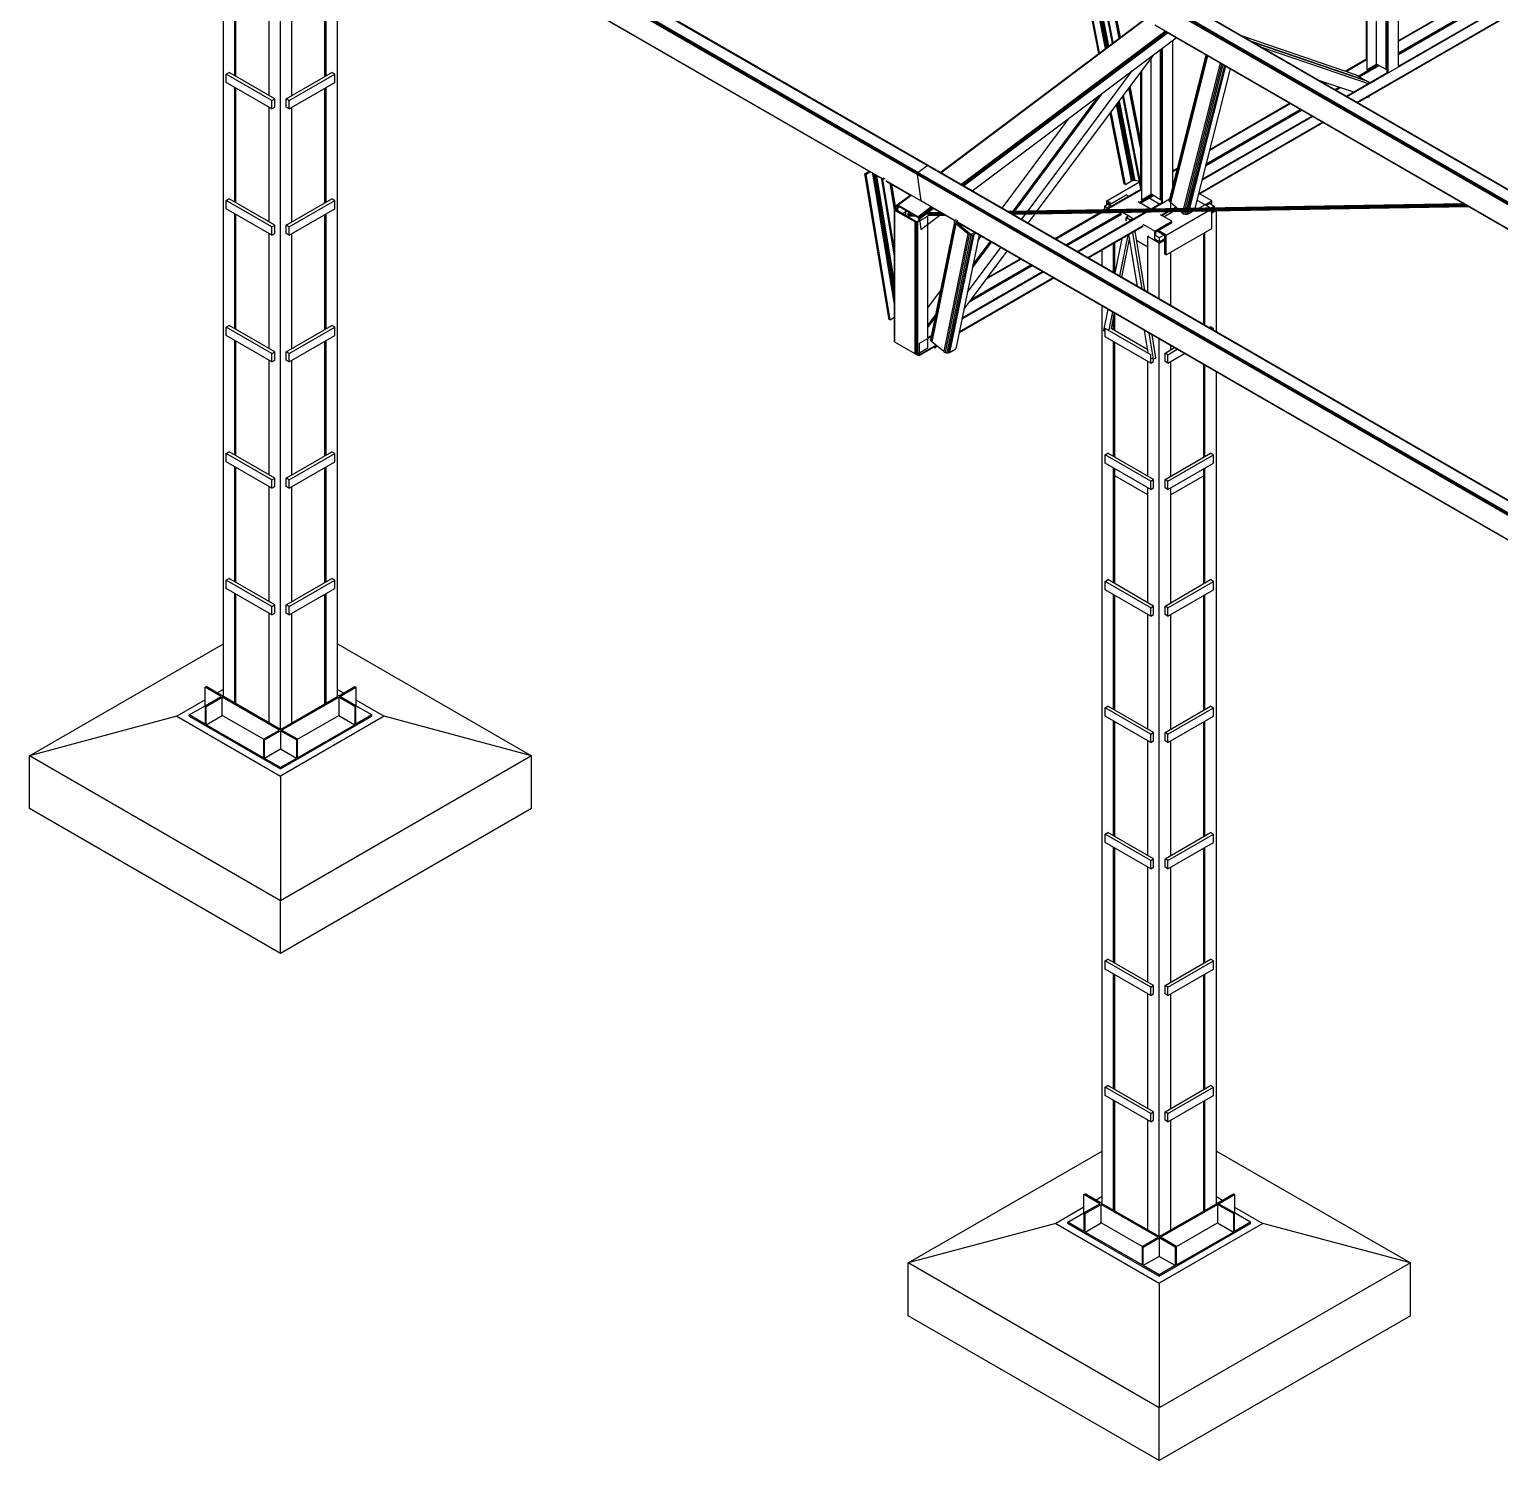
# Model space of a CAD drawing. Header units: millimetres. Extents: x 357 to 945, y 547 to 720.
# Drawn here: x 578.736 to 583.29, y 653.432 to 657.867 of the extents above; entities that cross this region are included whole.
import ezdxf

# ---------------------------------------------------------------- set-up
doc = ezdxf.new("R2010")
doc.units = ezdxf.units.MM
doc.layers.add('PLANTA-VIS', color=7, linetype='Continuous')

msp = doc.modelspace()

# ---------------------------------------------------------------- linework, layer by layer
at = {"layer": 'PLANTA-VIS', "extrusion": (6.79673e-13, 0.816497, 0.57735)}
for p, q in [((581.48573, 657.41772), (578.76337, 658.98948)), ((581.48579, 657.41935), (578.76343, 658.99111)), ((581.48638, 657.42114), (578.76402, 658.99289)), ((581.4874, 657.42279), (578.76503, 658.99455)), ((581.4887, 657.42408), (578.76634, 658.99584)), ((581.51667, 657.44508), (578.79431, 659.01683)), ((581.51804, 657.44579), (578.79568, 659.01755)), ((581.51929, 657.44584), (578.79693, 659.0176)), ((581.3787, 657.40401), (578.88937, 658.84123)), ((581.37786, 657.40353), (578.88956, 658.84016)), ((581.37777, 657.40348), (578.89027, 658.83964)), ((579.33709, 655.79975), (579.33709, 658.58167)), ((579.51387, 655.69769), (579.51387, 658.47961)), ((579.69064, 655.79975), (579.69064, 658.37754)), ((582.97678, 657.7531), (582.97678, 658.35688)), ((582.90961, 657.75914), (582.90961, 658.30646)), ((582.9386, 657.7424), (582.9386, 658.32822)), ((582.94143, 657.74403), (582.94143, 658.33034)), ((582.94213, 657.73351), (582.94213, 658.33087)), ((582.94496, 657.73473), (582.94496, 658.333)), ((582.87779, 657.77352), (582.87779, 658.28258)), ((582.88061, 657.7424), (582.88061, 658.2847)), ((582.81782, 657.65929), (583.66474, 658.14826)), ((582.84894, 657.64133), (583.68317, 658.12297)), ((582.85024, 657.64057), (583.68417, 658.12205)), ((582.8507, 657.64031), (583.68453, 658.12172)), ((582.97678, 657.75351), (583.64288, 658.13808)), ((582.97678, 657.83271), (583.50402, 658.13711)), ((582.97678, 657.83026), (583.50636, 658.13601)), ((582.97678, 657.79434), (583.54062, 658.11987)), ((582.97678, 657.79321), (583.5417, 658.11937)), ((582.97678, 657.79188), (583.54297, 658.11877)), ((582.97678, 657.79056), (583.54423, 658.11817)), ((582.97678, 657.78944), (583.5453, 658.11767)), ((579.37245, 657.72336), (579.37245, 658.07898)), ((579.37598, 657.72132), (579.37598, 658.07694)), ((579.65175, 657.72132), (579.65175, 658.07694)), ((579.65529, 657.72336), (579.65529, 658.07898)), ((579.47851, 657.66212), (579.47851, 658.01775)), ((579.54922, 657.66212), (579.54922, 658.01775)), ((582.04848, 657.79222), (582.00787, 657.99964)), ((582.0513, 657.79434), (582.01129, 657.99868)), ((582.06982, 657.80824), (582.03475, 657.98739)), ((582.07228, 657.81008), (582.03792, 657.98556)), ((582.07503, 657.81215), (582.04148, 657.9835)), ((582.07769, 657.81415), (582.04492, 657.98151)), ((582.07983, 657.81575), (582.04769, 657.97991)), ((582.0908, 657.82398), (582.05925, 657.98509)), ((582.09362, 657.8261), (582.06268, 657.98413)), ((585.70679, 655.98905), (582.24197, 657.98947)), ((585.70817, 655.98978), (582.24335, 657.99019)), ((585.70942, 655.98982), (582.2446, 657.99024)), ((582.11215, 657.84001), (582.08948, 657.95579)), ((582.11501, 657.84216), (582.09318, 657.95365)), ((582.11631, 657.84314), (582.09487, 657.95268)), ((585.67586, 655.96168), (582.21103, 657.9621)), ((585.67592, 655.96331), (582.2111, 657.96373)), ((585.67651, 655.96509), (582.21168, 657.96551)), ((585.67753, 655.96675), (582.2127, 657.96717)), ((585.67883, 655.96804), (582.214, 657.96846)), ((581.55755, 657.42375), (582.18951, 657.89808)), ((581.55812, 657.42342), (582.19026, 657.89788)), ((581.55946, 657.42265), (582.19178, 657.89724)), ((581.62169, 657.38672), (582.254, 657.86131)), ((581.62359, 657.38562), (582.25573, 657.86008)), ((581.62578, 657.38436), (582.25774, 657.85868)), ((581.6279, 657.38313), (582.25984, 657.85743)), ((581.62966, 657.38212), (582.26159, 657.85642)), ((581.65702, 657.36632), (582.28895, 657.84062)), ((584.69862, 656.45046), (582.22262, 657.87998)), ((584.69779, 656.44998), (582.25621, 657.85962)), ((584.6977, 656.44993), (582.25846, 657.85823)), ((582.49259, 657.84706), (582.84335, 657.72722)), ((582.24033, 657.33925), (582.24033, 657.80413)), ((582.24316, 657.34089), (582.24316, 657.80625)), ((582.24387, 657.33036), (582.24387, 657.80678)), ((582.24669, 657.33159), (582.24669, 657.80891)), ((582.27851, 657.38342), (582.27851, 657.83279)), ((582.52087, 657.83073), (582.87163, 657.71089)), ((582.5244, 657.82869), (582.87517, 657.70885)), ((582.55269, 657.81236), (582.88315, 657.69946)), ((582.94143, 657.8123), (582.94213, 657.81271)), ((582.94143, 657.80985), (582.94213, 657.81026)), ((581.85912, 657.30542), (582.21887, 657.78802)), ((582.21134, 657.35599), (582.21134, 657.77792)), ((582.38076, 657.78762), (582.26693, 657.33764)), ((582.38236, 657.78669), (582.26783, 657.33398)), ((582.38547, 657.7849), (582.27054, 657.3306)), ((582.42487, 657.76215), (582.31123, 657.31292)), ((582.42902, 657.75975), (582.31601, 657.313)), ((582.43358, 657.75712), (582.32125, 657.31309)), ((582.43786, 657.75465), (582.32618, 657.31317)), ((582.44121, 657.75272), (582.33003, 657.31323)), ((582.81239, 657.7378), (582.87779, 657.77556)), ((582.81505, 657.73689), (582.87814, 657.77331)), ((582.85194, 657.72226), (582.91271, 657.75735)), ((582.85292, 657.7217), (582.91369, 657.75678)), ((582.85407, 657.72103), (582.91484, 657.75612)), ((582.85522, 657.72037), (582.91598, 657.75545)), ((582.85618, 657.71981), (582.91695, 657.7549)), ((582.88061, 657.7424), (582.90961, 657.75914)), ((582.9386, 657.7424), (582.90961, 657.75914)), ((582.94143, 657.77392), (582.94213, 657.77433)), ((582.94143, 657.7728), (582.94213, 657.77321)), ((582.94143, 657.77147), (582.94213, 657.77187)), ((582.94143, 657.77014), (582.94213, 657.77055)), ((582.94143, 657.76903), (582.94213, 657.76943)), ((579.34575, 657.7284), (579.35473, 657.73359)), ((579.48717, 657.64675), (579.34575, 657.7284)), ((579.34575, 657.70248), (579.34575, 657.7284)), ((579.49615, 657.65194), (579.35473, 657.73359)), ((579.53158, 657.65194), (579.673, 657.73359)), ((579.54056, 657.64675), (579.68198, 657.7284)), ((579.68198, 657.7284), (579.673, 657.73359)), ((579.68198, 657.70248), (579.68198, 657.7284)), ((581.82955, 657.30493), (582.15258, 657.73827)), ((582.17952, 657.37037), (582.17952, 657.73524)), ((582.18235, 657.33925), (582.18235, 657.73903)), ((582.45544, 657.7445), (582.3464, 657.31351)), ((582.72976, 657.71013), (582.83775, 657.67324)), ((582.8157, 657.66051), (582.94461, 657.73494)), ((582.87163, 657.71089), (582.84335, 657.72722)), ((582.87128, 657.71018), (582.87163, 657.71089)), ((582.8873, 657.70185), (582.87517, 657.70885)), ((582.88061, 657.7424), (582.87814, 657.74383)), ((582.9386, 657.7424), (582.94143, 657.74403)), ((579.48717, 657.62083), (579.34575, 657.70248)), ((579.37245, 657.33144), (579.37245, 657.68707)), ((579.37598, 657.3294), (579.37598, 657.68502)), ((579.54056, 657.62083), (579.68198, 657.70248)), ((579.65175, 657.3294), (579.65175, 657.68502)), ((579.65529, 657.33144), (579.65529, 657.68707)), ((581.78347, 657.30417), (582.04926, 657.66072)), ((581.78643, 657.30422), (582.0559, 657.6657)), ((581.78859, 657.30425), (582.06074, 657.66934)), ((582.17911, 657.37293), (582.12301, 657.65944)), ((582.17952, 657.38738), (582.12558, 657.66288)), ((582.17952, 657.49592), (582.14241, 657.68546)), ((582.17952, 657.51266), (582.14501, 657.68894)), ((582.17952, 657.52031), (582.14619, 657.69053)), ((582.74711, 657.70011), (582.75156, 657.70268)), ((582.74923, 657.69889), (582.75423, 657.70177)), ((582.78035, 657.68093), (582.79332, 657.68842)), ((582.78132, 657.68036), (582.79455, 657.688)), ((582.78248, 657.6797), (582.796, 657.6875)), ((582.78362, 657.67903), (582.79744, 657.68701)), ((582.78459, 657.67848), (582.79865, 657.68659)), ((582.88172, 657.65822), (582.88585, 657.65681)), ((582.88585, 657.65681), (582.88846, 657.66211)), ((579.47851, 657.2702), (579.47851, 657.62583)), ((579.48717, 657.64675), (579.49615, 657.65194)), ((579.48717, 657.62083), (579.48717, 657.64675)), ((579.48717, 657.62083), (579.49615, 657.62601)), ((579.49615, 657.62601), (579.49615, 657.65194)), ((579.54056, 657.64675), (579.53158, 657.65194)), ((579.53158, 657.62601), (579.53158, 657.65194)), ((579.54056, 657.62083), (579.53158, 657.62601)), ((579.54056, 657.62083), (579.54056, 657.64675)), ((579.54922, 657.2702), (579.54922, 657.62583)), ((582.15024, 657.39753), (582.10396, 657.63388)), ((582.15283, 657.39867), (582.10619, 657.63687)), ((582.15584, 657.39938), (582.10869, 657.64022)), ((582.15886, 657.39959), (582.11111, 657.64347)), ((582.16137, 657.39924), (582.11305, 657.64607)), ((582.37958, 657.44464), (582.67719, 657.61647)), ((582.37991, 657.44595), (582.67623, 657.61703)), ((582.3803, 657.4475), (582.67508, 657.61769)), ((582.3807, 657.44906), (582.67393, 657.61836)), ((582.38103, 657.45038), (582.67295, 657.61892)), ((582.39167, 657.49245), (582.64184, 657.63688)), ((582.3924, 657.49532), (582.63972, 657.63811)), ((581.74953, 657.31291), (581.95742, 657.59179)), ((582.12772, 657.38747), (582.08457, 657.60787)), ((582.13115, 657.38651), (582.08713, 657.6113)), ((582.35696, 657.35525), (582.7433, 657.5783)), ((582.35712, 657.35587), (582.74284, 657.57857)), ((582.35757, 657.35763), (582.74154, 657.57932)), ((582.36821, 657.3997), (582.71043, 657.59728)), ((582.36893, 657.40257), (582.70831, 657.59851)), ((581.4887, 657.42408), (581.51667, 657.44508)), ((581.4887, 657.42408), (581.51667, 657.44508)), ((581.51667, 657.44508), (581.51804, 657.44579)), ((581.51667, 657.44508), (581.51804, 657.44579)), ((584.98149, 655.44466), (581.51667, 657.44508)), ((581.51804, 657.44579), (581.51929, 657.44584)), ((581.51804, 657.44579), (581.51929, 657.44584)), ((584.98286, 655.44538), (581.51804, 657.44579)), ((584.98412, 655.44542), (581.51929, 657.44584)), ((582.27851, 657.42957), (582.29218, 657.43746)), ((582.27851, 657.42712), (582.29146, 657.43459)), ((581.32434, 657.41987), (581.33686, 657.4271)), ((581.32779, 657.41872), (581.32434, 657.41987)), ((581.39913, 656.96844), (581.32434, 657.41987)), ((581.32779, 657.41872), (581.33958, 657.42553)), ((581.40259, 656.96729), (581.32779, 657.41872)), ((581.41571, 657.01438), (581.34843, 657.42042)), ((581.41571, 657.03114), (581.3515, 657.41865)), ((581.41571, 657.05011), (581.35498, 657.41664)), ((581.41571, 657.06849), (581.35835, 657.4147)), ((581.41571, 657.08335), (581.36107, 657.41312)), ((581.37622, 657.40259), (581.38401, 657.40708)), ((581.37968, 657.40144), (581.37622, 657.40259)), ((581.41571, 657.16428), (581.37622, 657.40259)), ((581.37968, 657.40144), (581.38735, 657.40587)), ((581.41571, 657.184), (581.37968, 657.40144)), ((581.49726, 657.33556), (581.38988, 657.39756)), ((581.46461, 657.35345), (581.39062, 657.39617)), ((581.46412, 657.35363), (581.39176, 657.3954)), ((581.41588, 657.30924), (581.40264, 657.38912)), ((581.41865, 657.31189), (581.40619, 657.38707)), ((581.41995, 657.31264), (581.40777, 657.38616)), ((581.48573, 657.41772), (581.48579, 657.41935)), ((581.48573, 657.41772), (581.48579, 657.41935)), ((584.95055, 655.41731), (581.48573, 657.41772)), ((581.48573, 657.41772), (581.49726, 657.33556)), ((581.48573, 657.41772), (581.49726, 657.33556)), ((581.48579, 657.41935), (581.48638, 657.42114)), ((581.48579, 657.41935), (581.48638, 657.42114)), ((584.95061, 655.41894), (581.48579, 657.41935)), ((581.48638, 657.42114), (581.4874, 657.42279)), ((581.48638, 657.42114), (581.4874, 657.42279)), ((584.9512, 655.42072), (581.48638, 657.42114)), ((581.4874, 657.42279), (581.4887, 657.42408)), ((581.4874, 657.42279), (581.4887, 657.42408)), ((584.95222, 655.42238), (581.4874, 657.42279)), ((584.95352, 655.42367), (581.4887, 657.42408)), ((582.07359, 657.33574), (582.17493, 657.39425)), ((582.13115, 657.38651), (582.12772, 657.38747)), ((582.13115, 657.38651), (582.15024, 657.39753)), ((582.15024, 657.39753), (582.15283, 657.39867)), ((582.15283, 657.39867), (582.15584, 657.39938)), ((582.15584, 657.39938), (582.15886, 657.39959)), ((582.15886, 657.39959), (582.16137, 657.39924)), ((582.17469, 657.39547), (582.16137, 657.39924)), ((582.24316, 657.41339), (582.24387, 657.41298)), ((582.24316, 657.40915), (582.24387, 657.40956)), ((582.24316, 657.4067), (582.24387, 657.40711)), ((582.27851, 657.39119), (582.28081, 657.39252)), ((582.27851, 657.39006), (582.28048, 657.3912)), ((582.27851, 657.38873), (582.28009, 657.38964)), ((582.27851, 657.38741), (582.27969, 657.38809)), ((582.27851, 657.38629), (582.27936, 657.38678)), ((579.34575, 657.33648), (579.35473, 657.34167)), ((579.49615, 657.26002), (579.35473, 657.34167)), ((579.53158, 657.26002), (579.673, 657.34167)), ((579.68198, 657.33648), (579.673, 657.34167)), ((581.42302, 657.32278), (581.46415, 657.35365)), ((581.42426, 657.32296), (581.4649, 657.35346)), ((581.42584, 657.32236), (581.46642, 657.35281)), ((582.06954, 657.30891), (582.17952, 657.37241)), ((582.0739, 657.30899), (582.17987, 657.37017)), ((582.08059, 657.32337), (582.13363, 657.35399)), ((582.14062, 657.34995), (582.13363, 657.35399)), ((582.17385, 657.33077), (582.20299, 657.34759)), ((582.17483, 657.3302), (582.20316, 657.34656)), ((582.17598, 657.32954), (582.20362, 657.34549)), ((582.17713, 657.32888), (582.2043, 657.34457)), ((582.1781, 657.32832), (582.20512, 657.34392)), ((582.17952, 657.37281), (582.17911, 657.37293)), ((582.18235, 657.33925), (582.17987, 657.34068)), ((582.18235, 657.33925), (582.21134, 657.35599)), ((582.20299, 657.34759), (582.21444, 657.3542)), ((582.20299, 657.34759), (582.20299, 657.35117)), ((582.20299, 657.34759), (582.20299, 657.35117)), ((582.20316, 657.34656), (582.20299, 657.34759)), ((582.20316, 657.34656), (582.20299, 657.34759)), ((582.20316, 657.34656), (582.21542, 657.35364)), ((582.20362, 657.34549), (582.20316, 657.34656)), ((582.20362, 657.34549), (582.20316, 657.34656)), ((582.20362, 657.34549), (582.21657, 657.35297)), ((582.2043, 657.34457), (582.20362, 657.34549)), ((582.2043, 657.34457), (582.20362, 657.34549)), ((582.2043, 657.34457), (582.21772, 657.35231)), ((582.20512, 657.34392), (582.2043, 657.34457)), ((582.20512, 657.34392), (582.2043, 657.34457)), ((582.20512, 657.34392), (582.21869, 657.35175)), ((582.23623, 657.32595), (582.20512, 657.34392)), ((582.23623, 657.32595), (582.20512, 657.34392)), ((582.24033, 657.33925), (582.21134, 657.35599)), ((582.21514, 657.31133), (582.268, 657.34184)), ((582.24033, 657.33925), (582.24316, 657.34089)), ((582.24316, 657.37078), (582.24387, 657.37119)), ((582.24316, 657.36965), (582.24387, 657.37006)), ((582.24316, 657.36832), (582.24387, 657.36873)), ((582.24316, 657.367), (582.24387, 657.36741)), ((582.24316, 657.36588), (582.24387, 657.36629)), ((582.39886, 657.33574), (582.36102, 657.35759)), ((579.48717, 657.25483), (579.34575, 657.33648)), ((579.34575, 657.31056), (579.34575, 657.33648)), ((579.48717, 657.22891), (579.34575, 657.31056)), ((579.37245, 656.93952), (579.37245, 657.29515)), ((579.37598, 656.93748), (579.37598, 657.29311)), ((579.54056, 657.25483), (579.68198, 657.33648)), ((579.54056, 657.22891), (579.68198, 657.31056)), ((579.65175, 656.93748), (579.65175, 657.29311)), ((579.65529, 656.93952), (579.65529, 657.29515)), ((579.68198, 657.31056), (579.68198, 657.33648)), ((581.41571, 657.30876), (581.41617, 657.31009)), ((581.41617, 657.30744), (581.41571, 657.30876)), ((581.41571, 656.90051), (581.41571, 657.30876)), ((581.41617, 657.31009), (581.41748, 657.31121)), ((581.41748, 657.30631), (581.41617, 657.30744)), ((581.41617, 656.89919), (581.41617, 657.30744)), ((581.41748, 657.31121), (581.42306, 657.31443)), ((581.4797, 657.27039), (581.41748, 657.30631)), ((581.41748, 656.89806), (581.41748, 657.30631)), ((581.41871, 657.30876), (581.41895, 657.30942)), ((581.41894, 657.3081), (581.41871, 657.30876)), ((581.4196, 657.30754), (581.41894, 657.3081)), ((581.41895, 657.30942), (581.4196, 657.30999)), ((581.41895, 657.30809), (581.41895, 657.30942)), ((581.4196, 657.30999), (581.43165, 657.31694)), ((581.4196, 657.30754), (581.4196, 657.30999)), ((581.48182, 657.27161), (581.4196, 657.30754)), ((581.42231, 657.32186), (581.42223, 657.32033)), ((581.42223, 657.32033), (581.42306, 657.31443)), ((581.42302, 657.32278), (581.42231, 657.32186)), ((581.42426, 657.32296), (581.42302, 657.32278)), ((581.42584, 657.32236), (581.42426, 657.32296)), ((581.42435, 657.31911), (581.42585, 657.32023)), ((581.42439, 657.31987), (581.42435, 657.31911)), ((581.42435, 657.31911), (581.42654, 657.30353)), ((581.42439, 657.31987), (581.42507, 657.32037)), ((581.42475, 657.32032), (581.42439, 657.31987)), ((581.42537, 657.32042), (581.42475, 657.32032)), ((581.42615, 657.32012), (581.42537, 657.32042)), ((581.48807, 657.28643), (581.42584, 657.32236)), ((581.48838, 657.28419), (581.42615, 657.32012)), ((581.44093, 657.29522), (581.45325, 657.30447)), ((581.45071, 657.28957), (581.45071, 657.30594)), ((581.45775, 657.29528), (581.45774, 657.29469)), ((581.45774, 657.29469), (581.46984, 657.2949)), ((581.45774, 657.29469), (581.45775, 657.2941)), ((581.45777, 657.29585), (581.45775, 657.29528)), ((581.45775, 657.29528), (581.46885, 657.29546)), ((581.45775, 657.2941), (581.47084, 657.29432)), ((581.45775, 657.2941), (581.45776, 657.2935)), ((581.45776, 657.2935), (581.47185, 657.29373)), ((581.45776, 657.2935), (581.45778, 657.29291)), ((581.4578, 657.29638), (581.45777, 657.29585)), ((581.45777, 657.29585), (581.4679, 657.29601)), ((581.45778, 657.29291), (581.47284, 657.29316)), ((581.45778, 657.29291), (581.45782, 657.29234)), ((581.45783, 657.29688), (581.4578, 657.29638)), ((581.4578, 657.29638), (581.46699, 657.29654)), ((581.45788, 657.29734), (581.45783, 657.29688)), ((581.45783, 657.29688), (581.46615, 657.29702)), ((581.45794, 657.29774), (581.45788, 657.29734)), ((581.45788, 657.29734), (581.46539, 657.29746)), ((581.458, 657.29808), (581.45794, 657.29774)), ((581.45794, 657.29774), (581.46472, 657.29785)), ((581.45807, 657.29836), (581.458, 657.29808)), ((581.458, 657.29808), (581.46414, 657.29818)), ((581.45814, 657.29857), (581.45807, 657.29836)), ((581.45807, 657.29836), (581.46367, 657.29845)), ((581.45822, 657.29871), (581.45814, 657.29857)), ((581.45814, 657.29857), (581.46332, 657.29866)), ((581.45822, 657.29871), (581.46309, 657.29879)), ((581.4583, 657.29878), (581.45822, 657.29871)), ((581.4583, 657.29878), (581.46298, 657.29885)), ((581.48807, 657.28643), (581.52864, 657.31689)), ((581.48974, 657.28516), (581.53037, 657.31566)), ((581.49125, 657.28339), (581.53238, 657.31426)), ((581.49237, 657.28141), (581.53447, 657.31301)), ((581.49294, 657.27951), (581.53623, 657.312)), ((581.60342, 657.27427), (581.49726, 657.33556)), ((581.49726, 657.33556), (581.49753, 657.33485)), ((581.49726, 657.33556), (581.49753, 657.33485)), ((581.51804, 657.29228), (581.56891, 657.29313)), ((581.51808, 657.29279), (581.56805, 657.29362)), ((581.51818, 657.29334), (581.56713, 657.29415)), ((581.51835, 657.29392), (581.56617, 657.29471)), ((581.51858, 657.29451), (581.56517, 657.29528)), ((581.51887, 657.29511), (581.56417, 657.29586)), ((581.51922, 657.29571), (581.56317, 657.29644)), ((581.51961, 657.29631), (581.56218, 657.29701)), ((581.52005, 657.29688), (581.56123, 657.29756)), ((581.52053, 657.29742), (581.56032, 657.29808)), ((581.52104, 657.29793), (581.55948, 657.29857)), ((581.52156, 657.29839), (581.55872, 657.29901)), ((581.5221, 657.2988), (581.55805, 657.2994)), ((581.52265, 657.29915), (581.55747, 657.29973)), ((581.52319, 657.29944), (581.557, 657.3)), ((581.52371, 657.29966), (581.55665, 657.30021)), ((581.52422, 657.29981), (581.55642, 657.30034)), ((581.5247, 657.29988), (581.55631, 657.3004)), ((581.60313, 657.27348), (581.53083, 657.31522)), ((581.6031, 657.27339), (581.53308, 657.31381)), ((581.7652, 657.30387), (583.17805, 657.3273)), ((581.76531, 657.3038), (583.17816, 657.32724)), ((581.76554, 657.30367), (583.17839, 657.3271)), ((581.76589, 657.30347), (583.17875, 657.3269)), ((581.76636, 657.3032), (583.17921, 657.32663)), ((581.76693, 657.30286), (583.17979, 657.3263)), ((581.76761, 657.30247), (583.18047, 657.32591)), ((581.76837, 657.30203), (583.18123, 657.32547)), ((581.76921, 657.30155), (583.18207, 657.32498)), ((581.77012, 657.30103), (583.18297, 657.32446)), ((581.77107, 657.30048), (583.18392, 657.32391)), ((581.77205, 657.29991), (583.18491, 657.32334)), ((581.77306, 657.29933), (583.18591, 657.32276)), ((581.77406, 657.29875), (583.18692, 657.32218)), ((581.77506, 657.29817), (583.18791, 657.32161)), ((581.77602, 657.29762), (583.18888, 657.32105)), ((581.77694, 657.29709), (583.1898, 657.32052)), ((581.7778, 657.29659), (583.19066, 657.32002)), ((581.77859, 657.29614), (583.19144, 657.31957)), ((581.77929, 657.29573), (583.19215, 657.31916)), ((581.7799, 657.29538), (583.19275, 657.31881)), ((581.7804, 657.29509), (583.19326, 657.31852)), ((581.78079, 657.29486), (583.19364, 657.3183)), ((581.78106, 657.29471), (583.19391, 657.31814)), ((581.7812, 657.29463), (583.19406, 657.31806)), ((581.78122, 657.29461), (583.19408, 657.31805)), ((581.78135, 657.29454), (581.7814, 657.29462)), ((581.80963, 657.27821), (581.82237, 657.2953)), ((581.83004, 657.26643), (581.85193, 657.29579)), ((581.913, 657.21853), (582.05256, 657.29912)), ((581.91512, 657.21731), (582.05693, 657.29919)), ((581.94623, 657.19935), (582.11807, 657.29856)), ((581.94721, 657.19878), (582.11823, 657.29753)), ((581.94836, 657.19812), (582.11869, 657.29646)), ((581.9495, 657.19746), (582.11938, 657.29553)), ((581.95047, 657.1969), (582.12019, 657.29489)), ((581.98159, 657.17893), (582.1938, 657.30146)), ((581.98371, 657.17771), (582.19817, 657.30153)), ((582.06242, 657.3088), (582.06652, 657.31117)), ((582.06652, 657.31941), (582.08066, 657.32758)), ((582.07712, 657.31329), (582.06652, 657.31941)), ((582.06652, 657.31941), (582.06652, 657.30886)), ((582.08781, 657.32754), (582.07359, 657.33574)), ((582.07359, 657.3235), (582.07359, 657.33574)), ((582.07713, 657.32554), (582.07713, 657.32962)), ((582.08427, 657.3255), (582.07713, 657.32962)), ((582.08759, 657.31934), (582.08059, 657.32337)), ((582.08059, 657.3153), (582.08059, 657.32337)), ((582.14011, 657.28901), (582.12065, 657.30024)), ((582.20773, 657.31121), (582.1711, 657.33235)), ((582.21077, 657.31126), (582.24634, 657.33179)), ((582.24244, 657.29117), (582.26223, 657.30259)), ((582.24374, 657.29042), (582.26491, 657.30264)), ((582.2442, 657.29015), (582.26586, 657.30265)), ((582.25023, 657.28667), (582.27827, 657.30286)), ((582.25744, 657.2296), (582.38747, 657.30467)), ((582.26783, 657.33398), (582.26693, 657.33764)), ((582.27054, 657.3306), (582.26783, 657.33398)), ((582.2912, 657.31259), (582.27054, 657.3306)), ((582.27158, 657.31226), (582.27158, 657.32969)), ((582.27158, 657.31226), (582.27158, 657.32969)), ((582.27921, 657.31239), (582.28656, 657.31663)), ((582.28189, 657.31244), (582.28759, 657.31573)), ((582.28283, 657.31245), (582.28796, 657.31541)), ((582.30754, 657.29834), (582.30191, 657.30325)), ((582.30881, 657.30337), (582.30754, 657.29834)), ((582.30754, 657.29834), (582.31165, 657.29578)), ((582.31359, 657.30344), (582.31165, 657.29578)), ((582.31165, 657.29578), (582.31653, 657.2944)), ((582.31884, 657.30353), (582.31653, 657.2944)), ((582.31653, 657.2944), (582.32144, 657.29444)), ((582.32376, 657.30361), (582.32144, 657.29444)), ((582.32144, 657.29444), (582.32564, 657.29589)), ((582.32564, 657.29589), (582.33948, 657.30387)), ((582.32761, 657.30368), (582.32564, 657.29589)), ((582.3936, 657.31429), (582.35259, 657.33796)), ((582.36076, 657.31374), (582.39886, 657.33574)), ((582.38119, 657.32145), (582.39533, 657.32962)), ((582.39179, 657.32758), (582.40593, 657.31941)), ((582.39533, 657.32554), (582.39533, 657.32962)), ((582.40593, 657.31941), (582.39716, 657.31435)), ((582.39886, 657.3235), (582.39886, 657.33574)), ((582.39886, 657.29892), (582.40946, 657.30503)), ((582.39886, 657.303), (582.40217, 657.30491)), ((582.39886, 657.25001), (582.39886, 657.30486)), ((582.40593, 657.31941), (582.40593, 657.31449)), ((582.41301, 656.92985), (582.41301, 657.30509)), ((579.48717, 657.25483), (579.49615, 657.26002)), ((579.48717, 657.22891), (579.48717, 657.25483)), ((579.49615, 657.23409), (579.49615, 657.26002)), ((579.54056, 657.25483), (579.53158, 657.26002)), ((579.53158, 657.23409), (579.53158, 657.26002)), ((579.54056, 657.22891), (579.54056, 657.25483)), ((581.45782, 657.29234), (581.4738, 657.29261)), ((581.45782, 657.29234), (581.45786, 657.2918)), ((581.45786, 657.2918), (581.47472, 657.29207)), ((581.45786, 657.2918), (581.45791, 657.29128)), ((581.45791, 657.29128), (581.47558, 657.29158)), ((581.45791, 657.29128), (581.45797, 657.29082)), ((581.45797, 657.29082), (581.47637, 657.29112)), ((581.45797, 657.29082), (581.45804, 657.2904)), ((581.45804, 657.2904), (581.47707, 657.29072)), ((581.45804, 657.2904), (581.45811, 657.29004)), ((581.45811, 657.29004), (581.47768, 657.29037)), ((581.45811, 657.29004), (581.45819, 657.28974)), ((581.45819, 657.28974), (581.47818, 657.29008)), ((581.45819, 657.28974), (581.45827, 657.28952)), ((581.45827, 657.28952), (581.47857, 657.28985)), ((581.45827, 657.28952), (581.45835, 657.28936)), ((581.45835, 657.28936), (581.47884, 657.2897)), ((581.45835, 657.28936), (581.45844, 657.28927)), ((581.45844, 657.28927), (581.47898, 657.28961)), ((581.45844, 657.28927), (581.45852, 657.28926)), ((581.45852, 657.28926), (581.479, 657.2896)), ((581.4797, 657.27039), (581.48164, 657.26964)), ((581.4797, 656.86214), (581.4797, 657.27039)), ((581.48164, 657.26964), (581.48394, 657.26937)), ((581.48164, 656.86139), (581.48164, 657.26964)), ((581.48182, 657.27161), (581.48278, 657.27124)), ((581.48278, 657.27124), (581.48394, 657.2711)), ((581.48394, 657.2711), (581.48509, 657.27124)), ((581.48394, 657.26937), (581.48624, 657.26964)), ((581.48394, 656.86112), (581.48394, 657.26937)), ((581.48509, 657.27124), (581.48607, 657.27161)), ((581.48607, 657.27161), (581.49165, 657.27483)), ((581.48624, 657.26964), (581.48819, 657.27039)), ((581.48624, 656.86139), (581.48624, 657.26964)), ((581.48807, 657.28643), (581.48974, 657.28516)), ((581.48819, 657.27039), (581.5193, 657.28835)), ((581.48819, 656.86214), (581.48819, 657.27039)), ((581.48838, 657.28419), (581.48921, 657.28356)), ((581.48921, 657.28356), (581.48997, 657.28267)), ((581.48974, 657.28516), (581.49125, 657.28339)), ((581.48997, 657.28267), (581.49053, 657.28168)), ((581.49053, 657.28168), (581.49082, 657.28073)), ((581.49082, 657.28073), (581.49165, 657.27483)), ((581.49125, 657.28339), (581.49237, 657.28141)), ((581.49237, 657.28141), (581.49294, 657.27951)), ((581.49294, 657.27951), (581.49756, 657.24664)), ((581.49756, 657.24664), (581.55651, 657.29089)), ((581.51808, 657.29181), (581.5697, 657.29267)), ((581.51818, 657.2914), (581.5704, 657.29226)), ((581.51835, 657.29104), (581.57101, 657.29191)), ((581.51858, 657.29075), (581.57151, 657.29162)), ((581.51887, 657.29052), (581.5719, 657.2914)), ((581.51922, 657.29037), (581.57217, 657.29124)), ((581.5193, 656.8801), (581.5193, 657.28835)), ((581.51961, 657.29029), (581.57231, 657.29116)), ((581.52005, 657.29028), (581.57233, 657.29115)), ((581.60233, 657.27089), (581.52753, 656.90583)), ((581.60326, 657.26735), (581.52846, 656.90229)), ((581.606, 657.26412), (581.5312, 656.89905)), ((581.60233, 657.27089), (581.60336, 657.27421)), ((581.60326, 657.26735), (581.60233, 657.27089)), ((581.606, 657.26412), (581.60326, 657.26735)), ((581.60336, 657.27421), (581.6062, 657.27682)), ((581.64335, 657.23342), (581.606, 657.26412)), ((581.6062, 657.27682), (581.60854, 657.27817)), ((581.60728, 657.27033), (581.60791, 657.27237)), ((581.60784, 657.26814), (581.60728, 657.27033)), ((581.60791, 657.27237), (581.6074, 657.26987)), ((581.60953, 657.26616), (581.60784, 657.26814)), ((581.60791, 657.27237), (581.60966, 657.27397)), ((581.60966, 657.27397), (581.60835, 657.26755)), ((581.64689, 657.23546), (581.60953, 657.26616)), ((581.60966, 657.27397), (581.61211, 657.27538)), ((584.0657, 655.85267), (581.61173, 657.26947)), ((584.06487, 655.85219), (581.61192, 657.2684)), ((584.06478, 655.85214), (581.61263, 657.26788)), ((581.62391, 657.26137), (581.62268, 657.25536)), ((582.01482, 657.15975), (582.18666, 657.25896)), ((582.01612, 657.159), (582.18633, 657.25727)), ((582.01658, 657.15873), (582.18542, 657.25621)), ((582.13385, 657.28539), (582.13194, 657.27594)), ((582.13385, 657.28539), (582.14092, 657.28948)), ((582.14714, 657.27452), (582.13385, 657.28539)), ((582.14769, 657.2774), (582.13385, 657.28206)), ((582.13515, 657.27408), (582.13385, 657.28206)), ((582.14784, 657.28381), (582.14092, 657.28948)), ((582.15089, 657.28279), (582.14479, 657.28631)), ((582.14769, 657.2774), (582.15476, 657.28148)), ((582.14807, 657.27506), (582.14769, 657.2774)), ((582.15476, 657.28148), (582.14784, 657.28381)), ((582.15515, 657.27914), (582.15476, 657.28148)), ((582.15618, 657.27974), (582.15493, 657.28045)), ((582.22202, 657.24172), (582.18666, 657.26214)), ((582.22202, 657.24172), (582.27505, 657.27234)), ((582.22555, 657.23968), (582.27505, 657.26826)), ((582.27505, 657.27234), (582.23969, 657.29275)), ((582.25744, 657.16836), (582.39886, 657.25001)), ((582.27505, 657.26826), (582.27505, 657.27234)), ((579.47851, 656.87828), (579.47851, 657.23391)), ((579.48717, 657.22891), (579.49615, 657.23409)), ((579.54056, 657.22891), (579.53158, 657.23409)), ((579.54922, 656.87828), (579.54922, 657.23391)), ((581.64335, 657.23342), (581.56856, 656.86836)), ((581.6475, 657.231), (581.5727, 656.86593)), ((581.65241, 657.22975), (581.57761, 656.86468)), ((581.65733, 657.22987), (581.58254, 656.86481)), ((581.66154, 657.23134), (581.58674, 656.86628)), ((581.67812, 657.23008), (581.60584, 656.8773)), ((581.64335, 657.23342), (581.6475, 657.231)), ((581.64689, 657.23546), (581.64944, 657.23397)), ((581.6475, 657.231), (581.65241, 657.22975)), ((581.64944, 657.23397), (581.65246, 657.2332)), ((581.65241, 657.22975), (581.65733, 657.22987)), ((581.65246, 657.2332), (581.65549, 657.23328)), ((581.65549, 657.23328), (581.65808, 657.23419)), ((581.6572, 657.128), (581.71669, 657.20781)), ((581.65733, 657.22987), (581.66154, 657.23134)), ((581.65801, 657.13195), (581.7152, 657.20867)), ((581.65808, 657.23419), (581.66454, 657.23791)), ((581.65912, 657.13736), (581.71315, 657.20985)), ((581.66154, 657.23134), (581.66873, 657.23549)), ((581.67445, 657.2122), (581.68487, 657.22618)), ((582.09481, 657.11357), (582.09481, 657.2039)), ((582.09834, 657.11152), (582.09834, 657.20594)), ((582.12041, 657.21868), (582.09878, 657.11127)), ((582.13866, 657.22921), (582.11322, 657.10293)), ((582.14357, 657.22257), (582.11882, 657.0997)), ((582.16831, 657.07113), (582.14215, 657.23123)), ((582.18276, 657.06279), (582.15411, 657.23813)), ((582.1913, 657.05785), (582.16118, 657.24222)), ((582.20087, 657.19269), (582.16598, 657.21284)), ((582.20087, 657.22543), (582.20434, 657.22743)), ((582.20087, 657.05233), (582.20087, 657.22543)), ((582.23623, 657.20502), (582.20087, 657.22543)), ((582.22202, 657.21723), (582.22202, 657.24172)), ((582.23623, 657.22143), (582.22209, 657.2296)), ((582.23623, 657.2091), (582.22209, 657.21727)), ((582.22555, 657.2316), (582.22555, 657.23968)), ((582.25391, 657.22756), (582.22923, 657.24181)), ((582.25744, 657.2296), (582.23276, 657.24385)), ((582.25037, 657.2296), (582.23623, 657.22143)), ((582.23623, 657.22143), (582.23623, 657.2091)), ((582.23623, 657.2091), (582.25391, 657.21931)), ((582.23623, 657.20502), (582.25391, 657.21523)), ((582.23623, 657.03192), (582.23623, 657.20502)), ((582.25391, 657.1704), (582.25391, 657.22756)), ((582.25744, 657.16836), (582.25744, 657.2296)), ((582.37411, 656.95231), (582.37411, 657.23572)), ((582.37765, 656.95027), (582.37765, 657.23776)), ((581.6308, 656.99915), (581.76539, 657.17969)), ((581.64187, 657.05316), (581.74497, 657.19148)), ((581.70469, 657.09827), (581.80555, 657.1565)), ((582.05945, 657.13398), (582.05945, 657.18348)), ((582.25744, 657.16836), (582.25391, 657.1704)), ((582.27158, 657.0115), (582.27158, 657.17653)), ((581.62495, 656.97058), (581.87626, 657.11568)), ((581.62552, 656.97336), (581.87414, 657.1169)), ((581.64806, 657.0223), (581.84303, 657.13486)), ((581.64952, 657.02426), (581.84206, 657.13542)), ((581.65126, 657.02659), (581.84091, 657.13609)), ((581.653, 657.02892), (581.83976, 657.13675)), ((581.65447, 657.0309), (581.83878, 657.13731)), ((581.70149, 657.09397), (581.80767, 657.15528)), ((581.61613, 656.92753), (581.90913, 657.0967)), ((581.61625, 656.92813), (581.90868, 657.09696)), ((581.6166, 656.92983), (581.90737, 657.09771)), ((581.5193, 657.00407), (581.55841, 657.05653)), ((581.40259, 656.96729), (581.41571, 656.97486)), ((581.5193, 656.9498), (581.54307, 656.98169)), ((581.5193, 656.94587), (581.54197, 656.97628)), ((582.05945, 654.22799), (582.05945, 657.00991)), ((582.07639, 657.00013), (582.06314, 656.9343)), ((582.09084, 656.99179), (582.07962, 656.93608)), ((582.09644, 656.98856), (582.08668, 656.94013)), ((582.09481, 656.93544), (582.09481, 656.98046)), ((582.09834, 656.9334), (582.09834, 656.98746)), ((579.34575, 656.94456), (579.35473, 656.94975)), ((579.48717, 656.86291), (579.34575, 656.94456)), ((579.34575, 656.91864), (579.34575, 656.94456)), ((579.49615, 656.8681), (579.35473, 656.94975)), ((579.53158, 656.8681), (579.673, 656.94975)), ((579.54056, 656.86291), (579.68198, 656.94456)), ((579.68198, 656.94456), (579.673, 656.94975)), ((579.68198, 656.91864), (579.68198, 656.94456)), ((581.40259, 656.96729), (581.39913, 656.96844)), ((581.5193, 656.94301), (581.54116, 656.97233)), ((581.52203, 656.94954), (581.52578, 656.9517)), ((581.52349, 656.9515), (581.52724, 656.95366)), ((581.52522, 656.95382), (581.52897, 656.95598)), ((581.52697, 656.95616), (581.53071, 656.95832)), ((581.52844, 656.95814), (581.53219, 656.9603)), ((582.06811, 656.93023), (582.06314, 656.9343)), ((582.06811, 656.94048), (582.07006, 656.9416)), ((582.20954, 656.85883), (582.06811, 656.94048)), ((582.06811, 656.91456), (582.06811, 656.94048)), ((582.20045, 656.87445), (582.08666, 656.94014)), ((582.20192, 656.86548), (582.1907, 656.93414)), ((582.39049, 656.94285), (582.39536, 656.94567)), ((582.40434, 656.94048), (582.39536, 656.94567)), ((582.39947, 656.93767), (582.40434, 656.94048)), ((582.40434, 656.93486), (582.40434, 656.94048)), ((579.48717, 656.83699), (579.34575, 656.91864)), ((579.37245, 656.5476), (579.37245, 656.90323)), ((579.37598, 656.54556), (579.37598, 656.90119)), ((579.54056, 656.83699), (579.68198, 656.91864)), ((579.65175, 656.54556), (579.65175, 656.90119)), ((579.65529, 656.5476), (579.65529, 656.90323)), ((581.41617, 656.89919), (581.41571, 656.90051)), ((581.41748, 656.89806), (581.41617, 656.89919)), ((581.4797, 656.86214), (581.41748, 656.89806)), ((581.49252, 656.85617), (581.54589, 656.88698)), ((581.49344, 656.85723), (581.54552, 656.88729)), ((581.49377, 656.89484), (581.52951, 656.91548)), ((581.49377, 656.85892), (581.49377, 656.89484)), ((581.49377, 656.85892), (581.54444, 656.88817)), ((581.5193, 656.91203), (581.53008, 656.91826)), ((581.52846, 656.90229), (581.52753, 656.90583)), ((581.5312, 656.89905), (581.52846, 656.90229)), ((581.56856, 656.86836), (581.5312, 656.89905)), ((581.5416, 656.87949), (581.5467, 656.88632)), ((582.20954, 656.83291), (582.06811, 656.91456)), ((582.09481, 656.54352), (582.09481, 656.89915)), ((582.09834, 656.54148), (582.09834, 656.8971)), ((582.2184, 656.84466), (582.20514, 656.9258)), ((582.22547, 656.84874), (582.21369, 656.92086)), ((582.23623, 654.12593), (582.23623, 656.90785)), ((582.27158, 656.8742), (582.27158, 656.88744)), ((579.47851, 656.48637), (579.47851, 656.84199)), ((579.48717, 656.86291), (579.49615, 656.8681)), ((579.48717, 656.83699), (579.48717, 656.86291)), ((579.48717, 656.83699), (579.49615, 656.84217)), ((579.49615, 656.84217), (579.49615, 656.8681)), ((579.54056, 656.86291), (579.53158, 656.8681)), ((579.53158, 656.84217), (579.53158, 656.8681)), ((579.54056, 656.83699), (579.53158, 656.84217)), ((579.54056, 656.83699), (579.54056, 656.86291)), ((579.54922, 656.48637), (579.54922, 656.84199)), ((581.4797, 656.86214), (581.48164, 656.86139)), ((581.48952, 656.85647), (581.4797, 656.86214)), ((581.48164, 656.86139), (581.48394, 656.86112)), ((581.48394, 656.86112), (581.48624, 656.86139)), ((581.48952, 656.85892), (581.48541, 656.86129)), ((581.48624, 656.86139), (581.48819, 656.86214)), ((581.48819, 656.86214), (581.5193, 656.8801)), ((581.48952, 656.85892), (581.49164, 656.86014)), ((581.49033, 656.85863), (581.48952, 656.85892)), ((581.49114, 656.8559), (581.48952, 656.85647)), ((581.49033, 656.85863), (581.49148, 656.8593)), ((581.49102, 656.85876), (581.49033, 656.85863)), ((581.49148, 656.8593), (581.49102, 656.85876)), ((581.49252, 656.85617), (581.49114, 656.8559)), ((581.49164, 656.86014), (581.49148, 656.8593)), ((581.49164, 656.86014), (581.49164, 656.86413)), ((581.49344, 656.85723), (581.49252, 656.85617)), ((581.49377, 656.85892), (581.49344, 656.85723)), ((581.53777, 656.88229), (581.53877, 656.88112)), ((581.53873, 656.88284), (581.5416, 656.87949)), ((581.5416, 656.87949), (581.53877, 656.88112)), ((581.56856, 656.86836), (581.5727, 656.86593)), ((581.5727, 656.86593), (581.57761, 656.86468)), ((581.57761, 656.86468), (581.58254, 656.86481)), ((581.58254, 656.86481), (581.58674, 656.86628)), ((581.58674, 656.86628), (581.60584, 656.8773)), ((582.20087, 656.48228), (582.20087, 656.83791)), ((582.20954, 656.85883), (582.21148, 656.85995)), ((582.20954, 656.83291), (582.20954, 656.85883)), ((582.20954, 656.83291), (582.21852, 656.83809)), ((582.2184, 656.84466), (582.21148, 656.84699)), ((582.2184, 656.84466), (582.22547, 656.84874)), ((582.21852, 656.83809), (582.21852, 656.84472)), ((582.25394, 656.86402), (582.28305, 656.88082)), ((582.26292, 656.85883), (582.25394, 656.86402)), ((582.25394, 656.83809), (582.25394, 656.86402)), ((582.26292, 656.83291), (582.25394, 656.83809)), ((582.26292, 656.85883), (582.29203, 656.87563)), ((582.26292, 656.83291), (582.31448, 656.86267)), ((582.26292, 656.83291), (582.26292, 656.85883)), ((582.27158, 656.48228), (582.27158, 656.83791)), ((582.37411, 656.54148), (582.37411, 656.82824)), ((582.37765, 656.54352), (582.37765, 656.8262)), ((582.41301, 654.22799), (582.41301, 656.80579)), ((579.34575, 656.55265), (579.35473, 656.55783)), ((579.48717, 656.471), (579.34575, 656.55265)), ((579.34575, 656.52672), (579.34575, 656.55265)), ((579.48717, 656.44507), (579.34575, 656.52672)), ((579.49615, 656.47618), (579.35473, 656.55783)), ((579.53158, 656.47618), (579.673, 656.55783)), ((579.54056, 656.471), (579.68198, 656.55265)), ((579.54056, 656.44507), (579.68198, 656.52672)), ((579.68198, 656.55265), (579.673, 656.55783)), ((579.68198, 656.52672), (579.68198, 656.55265)), ((582.06811, 656.54856), (582.07709, 656.55375)), ((582.20954, 656.46691), (582.06811, 656.54856)), ((582.06811, 656.52264), (582.06811, 656.54856)), ((582.20954, 656.44099), (582.06811, 656.52264)), ((582.21852, 656.4721), (582.07709, 656.55375)), ((582.25394, 656.4721), (582.39536, 656.55375)), ((582.26292, 656.46691), (582.40434, 656.54856)), ((582.26292, 656.44099), (582.40434, 656.52264)), ((582.40434, 656.54856), (582.39536, 656.55375)), ((582.40434, 656.52264), (582.40434, 656.54856)), ((579.37245, 656.15569), (579.37245, 656.51131)), ((579.37598, 656.15364), (579.37598, 656.50927)), ((579.48717, 656.471), (579.49615, 656.47618)), ((579.49615, 656.45026), (579.49615, 656.47618)), ((579.54056, 656.471), (579.53158, 656.47618)), ((579.53158, 656.45026), (579.53158, 656.47618)), ((579.65175, 656.15364), (579.65175, 656.50927)), ((579.65529, 656.15569), (579.65529, 656.51131)), ((582.09481, 656.1516), (582.09481, 656.50723)), ((582.09834, 656.14956), (582.09834, 656.50519)), ((582.20087, 656.42437), (582.09834, 656.48357)), ((582.37411, 656.48357), (582.27158, 656.42437)), ((582.37411, 656.14956), (582.37411, 656.50519)), ((582.37765, 656.1516), (582.37765, 656.50723)), ((579.47851, 656.09445), (579.47851, 656.45007)), ((579.48717, 656.44507), (579.48717, 656.471)), ((579.48717, 656.44507), (579.49615, 656.45026)), ((579.54056, 656.44507), (579.53158, 656.45026)), ((579.54056, 656.44507), (579.54056, 656.471)), ((579.54922, 656.09445), (579.54922, 656.45007)), ((582.20087, 656.09037), (582.20087, 656.44599)), ((582.20954, 656.46691), (582.21852, 656.4721)), ((582.20954, 656.44099), (582.20954, 656.46691)), ((582.20954, 656.44099), (582.21852, 656.44617)), ((582.21852, 656.44617), (582.21852, 656.4721)), ((582.26292, 656.46691), (582.25394, 656.4721)), ((582.25394, 656.44617), (582.25394, 656.4721)), ((582.26292, 656.44099), (582.25394, 656.44617)), ((582.26292, 656.44099), (582.26292, 656.46691)), ((582.27158, 656.09037), (582.27158, 656.44599)), ((579.34575, 656.16073), (579.35473, 656.16591)), ((579.48717, 656.07908), (579.34575, 656.16073)), ((579.34575, 656.1348), (579.34575, 656.16073)), ((579.49615, 656.08426), (579.35473, 656.16591)), ((579.53158, 656.08426), (579.673, 656.16591)), ((579.54056, 656.07908), (579.68198, 656.16073)), ((579.68198, 656.16073), (579.673, 656.16591)), ((579.68198, 656.1348), (579.68198, 656.16073)), ((582.06811, 656.15664), (582.07709, 656.16183)), ((582.20954, 656.07499), (582.06811, 656.15664)), ((582.06811, 656.13072), (582.06811, 656.15664)), ((582.21852, 656.08018), (582.07709, 656.16183)), ((582.25394, 656.08018), (582.39536, 656.16183)), ((582.26292, 656.07499), (582.40434, 656.15664)), ((582.40434, 656.15664), (582.39536, 656.16183)), ((582.40434, 656.13072), (582.40434, 656.15664)), ((579.48717, 656.05315), (579.34575, 656.1348)), ((579.37245, 655.77934), (579.37245, 656.11939)), ((579.37598, 655.7773), (579.37598, 656.11735)), ((579.54056, 656.05315), (579.68198, 656.1348)), ((579.65175, 655.7773), (579.65175, 656.11735)), ((579.65529, 655.77934), (579.65529, 656.11939)), ((582.20954, 656.04907), (582.06811, 656.13072)), ((582.09481, 655.75968), (582.09481, 656.11531)), ((582.09834, 655.75764), (582.09834, 656.11327)), ((582.26292, 656.04907), (582.40434, 656.13072)), ((582.37411, 655.75764), (582.37411, 656.11327)), ((582.37765, 655.75968), (582.37765, 656.11531)), ((579.48717, 656.07908), (579.49615, 656.08426)), ((579.48717, 656.05315), (579.48717, 656.07908)), ((579.49615, 656.05834), (579.49615, 656.08426)), ((579.54056, 656.07908), (579.53158, 656.08426)), ((579.53158, 656.05834), (579.53158, 656.08426)), ((579.54056, 656.05315), (579.54056, 656.07908)), ((582.20954, 656.07499), (582.21852, 656.08018)), ((582.20954, 656.04907), (582.20954, 656.07499)), ((582.21852, 656.05426), (582.21852, 656.08018)), ((582.26292, 656.07499), (582.25394, 656.08018)), ((582.25394, 656.05426), (582.25394, 656.08018)), ((582.26292, 656.04907), (582.26292, 656.07499)), ((579.47851, 655.7181), (579.47851, 656.05815)), ((579.48717, 656.05315), (579.49615, 656.05834)), ((579.54056, 656.05315), (579.53158, 656.05834)), ((579.54922, 655.7181), (579.54922, 656.05815)), ((582.20087, 655.69845), (582.20087, 656.05407)), ((582.20954, 656.04907), (582.21852, 656.05426)), ((582.26292, 656.04907), (582.25394, 656.05426)), ((582.27158, 655.69845), (582.27158, 656.05407)), ((578.73605, 655.61604), (579.33709, 655.96305)), ((579.69064, 655.96305), (580.29168, 655.61604)), ((579.28052, 655.82833), (579.28406, 655.83037)), ((579.33002, 655.79975), (579.28052, 655.82833)), ((579.28052, 655.77117), (579.28052, 655.82833)), ((579.28052, 655.77117), (579.33002, 655.79975)), ((579.33356, 655.80179), (579.28406, 655.83037)), ((579.28406, 655.76913), (579.33356, 655.79771)), ((579.33709, 655.82161), (579.31816, 655.81068)), ((579.33356, 655.80179), (579.33709, 655.80383)), ((579.51033, 655.69565), (579.33356, 655.79771)), ((579.33356, 655.74055), (579.33356, 655.79771)), ((579.51387, 655.69769), (579.33709, 655.79975)), ((579.51387, 655.69769), (579.69064, 655.79975)), ((579.5174, 655.69565), (579.69418, 655.79771)), ((579.69064, 655.82161), (579.70958, 655.81068)), ((579.69418, 655.80179), (579.69064, 655.80383)), ((579.69418, 655.80179), (579.74368, 655.83037)), ((579.74368, 655.76913), (579.69418, 655.79771)), ((579.69418, 655.79771), (579.69418, 655.74055)), ((579.69772, 655.79975), (579.74721, 655.82833)), ((579.74721, 655.77117), (579.69772, 655.79975)), ((579.74368, 655.83037), (579.74721, 655.82833)), ((579.74721, 655.82833), (579.74721, 655.77117)), ((579.28052, 655.78895), (579.19316, 655.73851)), ((579.23102, 655.74259), (579.28052, 655.77117)), ((579.28406, 655.76913), (579.28052, 655.77117)), ((579.28052, 655.77117), (579.28052, 655.71402)), ((579.28406, 655.71198), (579.28406, 655.76913)), ((579.74721, 655.77117), (579.74368, 655.76913)), ((579.74368, 655.76913), (579.74368, 655.71198)), ((579.74721, 655.78895), (579.83458, 655.73851)), ((579.79671, 655.74259), (579.74721, 655.77117)), ((579.74721, 655.71402), (579.74721, 655.77117)), ((582.06811, 655.76473), (582.07709, 655.76991)), ((582.20954, 655.68308), (582.06811, 655.76473)), ((582.06811, 655.7388), (582.06811, 655.76473)), ((582.21852, 655.68826), (582.07709, 655.76991)), ((582.25394, 655.68826), (582.39536, 655.76991)), ((582.26292, 655.68308), (582.40434, 655.76473)), ((582.40434, 655.76473), (582.39536, 655.76991)), ((582.40434, 655.7388), (582.40434, 655.76473)), ((579.19316, 655.73851), (578.73605, 655.61604)), ((579.19316, 655.73851), (579.51387, 655.55335)), ((579.28052, 655.71402), (579.23102, 655.74259)), ((579.23102, 655.73851), (579.23102, 655.74259)), ((579.23102, 655.73851), (579.51387, 655.57521)), ((579.28406, 655.71198), (579.33356, 655.74055)), ((579.46083, 655.60991), (579.28406, 655.71198)), ((579.46083, 655.66707), (579.33356, 655.74055)), ((579.51387, 655.57521), (579.79671, 655.73851)), ((579.83458, 655.73851), (579.51387, 655.55335)), ((579.5669, 655.66707), (579.69418, 655.74055)), ((579.5669, 655.60991), (579.74368, 655.71198)), ((579.69418, 655.74055), (579.74368, 655.71198)), ((579.79671, 655.74259), (579.74721, 655.71402)), ((579.79671, 655.73851), (579.79671, 655.74259)), ((580.29168, 655.61604), (579.83458, 655.73851)), ((582.20954, 655.65715), (582.06811, 655.7388)), ((582.09481, 655.36777), (582.09481, 655.72339)), ((582.09834, 655.36572), (582.09834, 655.72135)), ((582.26292, 655.65715), (582.40434, 655.7388)), ((582.37411, 655.36572), (582.37411, 655.72135)), ((582.37765, 655.36777), (582.37765, 655.72339)), ((579.46083, 655.66707), (579.51033, 655.69565)), ((579.46437, 655.66503), (579.46083, 655.66707)), ((579.46083, 655.66707), (579.46083, 655.60991)), ((579.46437, 655.66503), (579.51387, 655.69361)), ((579.46437, 655.60787), (579.46437, 655.66503)), ((579.56336, 655.66503), (579.51387, 655.69361)), ((579.51387, 655.69361), (579.51387, 655.63645)), ((579.5669, 655.66707), (579.5174, 655.69565)), ((579.5669, 655.66707), (579.56336, 655.66503)), ((579.56336, 655.66503), (579.56336, 655.60787)), ((579.5669, 655.60991), (579.5669, 655.66707)), ((582.20087, 655.30653), (582.20087, 655.66215)), ((582.20954, 655.68308), (582.21852, 655.68826)), ((582.20954, 655.65715), (582.20954, 655.68308)), ((582.20954, 655.65715), (582.21852, 655.66234)), ((582.21852, 655.66234), (582.21852, 655.68826)), ((582.26292, 655.68308), (582.25394, 655.68826)), ((582.25394, 655.66234), (582.25394, 655.68826)), ((582.26292, 655.65715), (582.25394, 655.66234)), ((582.26292, 655.65715), (582.26292, 655.68308)), ((582.27158, 655.30653), (582.27158, 655.66215)), ((578.73605, 655.45274), (578.73605, 655.61604)), ((579.51387, 655.16696), (578.73605, 655.61604)), ((579.51387, 655.63645), (579.46437, 655.60787)), ((579.51387, 655.5793), (579.46437, 655.60787)), ((579.56336, 655.60787), (579.51387, 655.63645)), ((580.29168, 655.61604), (579.51387, 655.16696)), ((579.56336, 655.60787), (579.51387, 655.5793)), ((580.29168, 655.45274), (580.29168, 655.61604)), ((579.51387, 655.5793), (579.51387, 655.57521)), ((579.51387, 655.55335), (579.51387, 655.16696)), ((579.51387, 655.00367), (578.73605, 655.45274)), ((580.29168, 655.45274), (579.51387, 655.00367)), ((582.06811, 655.37281), (582.07709, 655.37799)), ((582.20954, 655.29116), (582.06811, 655.37281)), ((582.06811, 655.34688), (582.06811, 655.37281)), ((582.20954, 655.26523), (582.06811, 655.34688)), ((582.21852, 655.29634), (582.07709, 655.37799)), ((582.25394, 655.29634), (582.39536, 655.37799)), ((582.26292, 655.29116), (582.40434, 655.37281)), ((582.26292, 655.26523), (582.40434, 655.34688)), ((582.40434, 655.37281), (582.39536, 655.37799)), ((582.40434, 655.34688), (582.40434, 655.37281)), ((582.09481, 654.97585), (582.09481, 655.33147)), ((582.09834, 654.97381), (582.09834, 655.32943)), ((582.20954, 655.29116), (582.21852, 655.29634)), ((582.20954, 655.26523), (582.20954, 655.29116)), ((582.21852, 655.27042), (582.21852, 655.29634)), ((582.26292, 655.29116), (582.25394, 655.29634)), ((582.25394, 655.27042), (582.25394, 655.29634)), ((582.26292, 655.26523), (582.26292, 655.29116)), ((582.37411, 654.97381), (582.37411, 655.32943)), ((582.37765, 654.97585), (582.37765, 655.33147)), ((582.20087, 654.91461), (582.20087, 655.27024)), ((582.20954, 655.26523), (582.21852, 655.27042)), ((582.26292, 655.26523), (582.25394, 655.27042)), ((582.27158, 654.91461), (582.27158, 655.27024)), ((579.51387, 655.00367), (579.51387, 655.16696)), ((582.06811, 654.98089), (582.07709, 654.98607)), ((582.20954, 654.89924), (582.06811, 654.98089)), ((582.06811, 654.95497), (582.06811, 654.98089)), ((582.21852, 654.90442), (582.07709, 654.98607)), ((582.25394, 654.90442), (582.39536, 654.98607)), ((582.26292, 654.89924), (582.40434, 654.98089)), ((582.40434, 654.98089), (582.39536, 654.98607)), ((582.40434, 654.95497), (582.40434, 654.98089)), ((582.20954, 654.87332), (582.06811, 654.95497)), ((582.09481, 654.58393), (582.09481, 654.93955)), ((582.09834, 654.58189), (582.09834, 654.93751)), ((582.26292, 654.87332), (582.40434, 654.95497)), ((582.37411, 654.58189), (582.37411, 654.93751)), ((582.37765, 654.58393), (582.37765, 654.93955)), ((582.20954, 654.89924), (582.21852, 654.90442)), ((582.20954, 654.87332), (582.20954, 654.89924)), ((582.21852, 654.8785), (582.21852, 654.90442)), ((582.26292, 654.89924), (582.25394, 654.90442)), ((582.25394, 654.8785), (582.25394, 654.90442)), ((582.26292, 654.87332), (582.26292, 654.89924)), ((582.20087, 654.52269), (582.20087, 654.87832)), ((582.20954, 654.87332), (582.21852, 654.8785)), ((582.26292, 654.87332), (582.25394, 654.8785)), ((582.27158, 654.52269), (582.27158, 654.87832)), ((582.06811, 654.58897), (582.07709, 654.59416)), ((582.20954, 654.50732), (582.06811, 654.58897)), ((582.06811, 654.56305), (582.06811, 654.58897)), ((582.20954, 654.4814), (582.06811, 654.56305)), ((582.21852, 654.51251), (582.07709, 654.59416)), ((582.25394, 654.51251), (582.39536, 654.59416)), ((582.26292, 654.50732), (582.40434, 654.58897)), ((582.26292, 654.4814), (582.40434, 654.56305)), ((582.40434, 654.58897), (582.39536, 654.59416)), ((582.40434, 654.56305), (582.40434, 654.58897)), ((582.09481, 654.20758), (582.09481, 654.54764)), ((582.09834, 654.20554), (582.09834, 654.54559)), ((582.37411, 654.20554), (582.37411, 654.54559)), ((582.37765, 654.20758), (582.37765, 654.54764)), ((582.20087, 654.14634), (582.20087, 654.4864)), ((582.20954, 654.50732), (582.21852, 654.51251)), ((582.20954, 654.4814), (582.20954, 654.50732)), ((582.20954, 654.4814), (582.21852, 654.48658)), ((582.21852, 654.48658), (582.21852, 654.51251)), ((582.26292, 654.50732), (582.25394, 654.51251)), ((582.25394, 654.48658), (582.25394, 654.51251)), ((582.26292, 654.4814), (582.25394, 654.48658)), ((582.26292, 654.4814), (582.26292, 654.50732)), ((582.27158, 654.14634), (582.27158, 654.4864)), ((581.45841, 654.04428), (582.05945, 654.39129)), ((582.41301, 654.39129), (583.01405, 654.04428)), ((582.00288, 654.25657), (582.00642, 654.25861)), ((582.05238, 654.22799), (582.00288, 654.25657)), ((582.00288, 654.19942), (582.00288, 654.25657)), ((582.05592, 654.23003), (582.00642, 654.25861)), ((582.05945, 654.24986), (582.04052, 654.23893)), ((582.41301, 654.24986), (582.43194, 654.23893)), ((582.41654, 654.23003), (582.46604, 654.25861)), ((582.42008, 654.22799), (582.46957, 654.25657)), ((582.46604, 654.25861), (582.46957, 654.25657)), ((582.46957, 654.25657), (582.46957, 654.19942)), ((582.00288, 654.2172), (581.91552, 654.16676)), ((581.95339, 654.17084), (582.00288, 654.19942)), ((582.00288, 654.19942), (582.05238, 654.22799)), ((582.00642, 654.19738), (582.00288, 654.19942)), ((582.00288, 654.19942), (582.00288, 654.14226)), ((582.00642, 654.19738), (582.05592, 654.22595)), ((582.00642, 654.14022), (582.00642, 654.19738)), ((582.05592, 654.23003), (582.05945, 654.23208)), ((582.23269, 654.12389), (582.05592, 654.22595)), ((582.05592, 654.1688), (582.05592, 654.22595)), ((582.23623, 654.12593), (582.05945, 654.22799)), ((582.23623, 654.12593), (582.41301, 654.22799)), ((582.23976, 654.12389), (582.41654, 654.22595)), ((582.41654, 654.23003), (582.41301, 654.23208)), ((582.46604, 654.19738), (582.41654, 654.22595)), ((582.41654, 654.22595), (582.41654, 654.1688)), ((582.46957, 654.19942), (582.42008, 654.22799)), ((582.46957, 654.19942), (582.46604, 654.19738)), ((582.46604, 654.19738), (582.46604, 654.14022)), ((582.46957, 654.2172), (582.55694, 654.16676)), ((582.51907, 654.17084), (582.46957, 654.19942)), ((582.46957, 654.14226), (582.46957, 654.19942)), ((581.91552, 654.16676), (581.45841, 654.04428)), ((581.91552, 654.16676), (582.23623, 653.98159)), ((582.00288, 654.14226), (581.95339, 654.17084)), ((581.95339, 654.16676), (581.95339, 654.17084)), ((581.95339, 654.16676), (582.23623, 654.00346)), ((582.00642, 654.14022), (582.05592, 654.1688)), ((582.1832, 654.09531), (582.05592, 654.1688)), ((582.23623, 654.00346), (582.51907, 654.16676)), ((582.55694, 654.16676), (582.23623, 653.98159)), ((582.28926, 654.09531), (582.41654, 654.1688)), ((582.41654, 654.1688), (582.46604, 654.14022)), ((582.51907, 654.17084), (582.46957, 654.14226)), ((582.51907, 654.16676), (582.51907, 654.17084)), ((583.01405, 654.04428), (582.55694, 654.16676)), ((582.1832, 654.03816), (582.00642, 654.14022)), ((582.1832, 654.09531), (582.23269, 654.12389)), ((582.18673, 654.09327), (582.23623, 654.12185)), ((582.28573, 654.09327), (582.23623, 654.12185)), ((582.23623, 654.12185), (582.23623, 654.06469)), ((582.28926, 654.09531), (582.23976, 654.12389)), ((582.28926, 654.03816), (582.46604, 654.14022)), ((582.18673, 654.09327), (582.1832, 654.09531)), ((582.1832, 654.09531), (582.1832, 654.03816)), ((582.18673, 654.03612), (582.18673, 654.09327)), ((582.23623, 654.06469), (582.18673, 654.03612)), ((582.28573, 654.03612), (582.23623, 654.06469)), ((582.28926, 654.09531), (582.28573, 654.09327)), ((582.28573, 654.09327), (582.28573, 654.03612)), ((582.28926, 654.03816), (582.28926, 654.09531)), ((581.45841, 653.88098), (581.45841, 654.04428)), ((582.23623, 653.59521), (581.45841, 654.04428)), ((582.23623, 654.00754), (582.18673, 654.03612)), ((583.01405, 654.04428), (582.23623, 653.59521)), ((582.28573, 654.03612), (582.23623, 654.00754)), ((583.01405, 653.88098), (583.01405, 654.04428)), ((582.23623, 654.00754), (582.23623, 654.00346)), ((582.23623, 653.98159), (582.23623, 653.59521)), ((582.23623, 653.43191), (581.45841, 653.88098)), ((583.01405, 653.88098), (582.23623, 653.43191)), ((582.23623, 653.43191), (582.23623, 653.59521))]:
    msp.add_line(p, q, dxfattribs=at)

doc.saveas('drawing.dxf')
